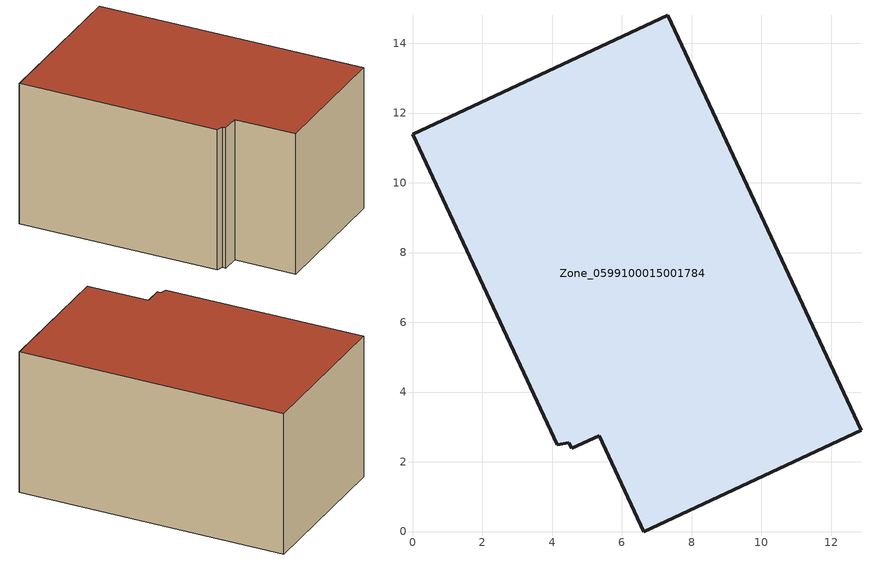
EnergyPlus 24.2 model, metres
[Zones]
Zone_0599100015001784
 floor ground (C_G): 4.48,2.55 4.15,2.48 0,11.39 7.32,14.8 12.86,2.9 6.63,0 5.35,2.75 4.56,2.39 z1.12
 wall outside (C_F): 5.35,2.75 6.63,0 12.86,2.9 7.32,14.8 0,11.39 4.15,2.48 4.48,2.55 4.56,2.39 5.35,2.75 z1.12:8.22
 roof outside (C_R): 4.48,2.55 4.56,2.39 5.35,2.75 6.63,0 12.86,2.9 7.32,14.8 0,11.39 4.15,2.48 z8.22
[BUILDING]
Pand.0599100015001784: North Axis=0; Terrain=City; Loads Convergence Tolerance Value=0.04; Temperature Convergence Tolerance Value=0.4; Solar Distribution=FullExterior; Maximum Number of Warmup Days=25; Minimum Number of Warmup Days=1
[Site:Location]
Rotterdam.The.Hague.AP_ZH_NLD Design_Conditions: Latitude=51.96; Longitude=4.45; Time Zone=1; Elevation=-4.5
[SITE:GROUNDTEMPERATURE:BUILDINGSURFACE]
18, 18, 18, 18, 18, 18, 18, 18, 18, 18, 18, 18
[MATERIAL] Thermal Absorptance=0.9; Solar Absorptance=0.7; Visible Absorptance=0.7
Name | Roughness | Thickness | Conductivity | Density | Specific Heat
G.D.1965 | MediumSmooth | 0.15 | 1 | 540 | 1210
F.D.1965 | Rough | 0.3 | 0.857143 | 1920 | 840
R.D.1965 | MediumRough | 0.2 | 0.08 | 1500 | 1000
[CONSTRUCTION]
C_G: G.D.1965
C_F: F.D.1965
C_R: R.D.1965
[ZONE]
Zone_0599100015001784: Type=1; Multiplier=1; Ceiling Height=Autocalculate; Volume=Autocalculate; Floor Area=autocalculate; Part of Total Floor Area=Yes
[ZONEINFILTRATION:DESIGNFLOWRATE]
Infil_Zone_0599100015001784: Zone or ZoneList or Space or SpaceList=Zone_0599100015001784; Schedule=AlwaysOn; Design Flow Rate Calculation Method=Flow/Area; Flow Rate per Floor Area=0.0042; Constant Term Coefficient=1; Temperature Term Coefficient=0; Velocity Term Coefficient=0; Velocity Squared Term Coefficient=0
[HVACTEMPLATE:ZONE:IDEALLOADSAIRSYSTEM]
Zone_0599100015001784: Maximum Heating Supply Air Temperature=50; Minimum Cooling Supply Air Temperature=13; Maximum Heating Supply Air Humidity Ratio=0.0156; Minimum Cooling Supply Air Humidity Ratio=0.0077; Heating Limit=NoLimit; Cooling Limit=NoLimit; Dehumidification Control Type=ConstantSensibleHeatRatio; Cooling Sensible Heat Ratio=0.7; Dehumidification Setpoint=60; Humidification Control Type=None; Humidification Setpoint=30; Outdoor Air Method=None; Outdoor Air Flow Rate per Person=0.00944; Outdoor Air Flow Rate per Zone Floor Area=0; Outdoor Air Flow Rate per Zone=0; Demand Controlled Ventilation Type=None; Outdoor Air Economizer Type=NoEconomizer; Heat Recovery Type=None; Sensible Heat Recovery Effectiveness=0.7; Latent Heat Recovery Effectiveness=0.65
[ZONECONTROL:THERMOSTAT]
ThermostatControl_Zone_0599100015001784: Zone or ZoneList=Zone_0599100015001784; Control Type Schedule=DualSetpointControlType; Control 1=Thermostat_Zone_0599100015001784; Temperature Difference Between Cutout And Setpoint=0
[THERMOSTATSETPOINT:DUALSETPOINT]
Thermostat_Zone_0599100015001784: Heating Setpoint Temperature Schedule=HeatingSetpoint_Zone_0599100015001784; Cooling Setpoint Temperature Schedule=CoolingSetpoint_Zone_0599100015001784
[SCHEDULE:COMPACT]
HeatingSetpoint_Zone_0599100015001784: Through: 12/31, For: AllDays, Until: 24:00, 21
CoolingSetpoint_Zone_0599100015001784: Through: 12/31, For: AllDays, Until: 24:00, 24
DualSetpointControlType: Through: 12/31, For: AllDays, Until: 24:00, 4
AlwaysOn: Through: 12/31, For: AllDays, Until: 24:00, 1
